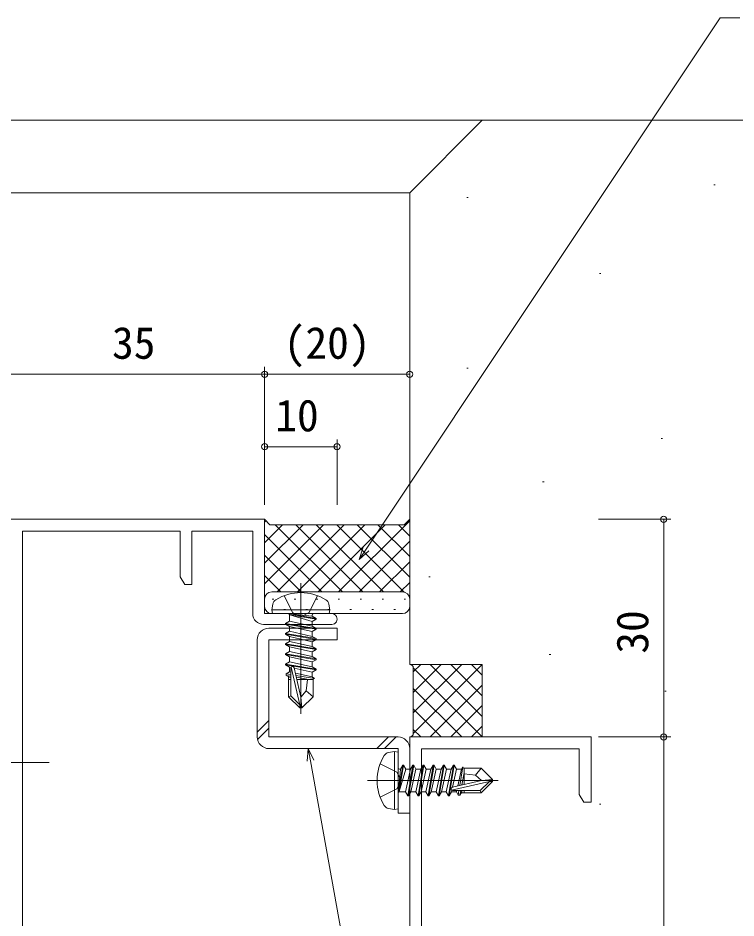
# Model space of a CAD drawing. Units: millimetres, scale not verified. Extents: x -567 to 567, y -403 to 403.
# Drawn here: x 333.3 to 432.2, y -70.4 to 53.7 of the extents above; entities that cross this region are included whole.
import ezdxf
from ezdxf.enums import TextEntityAlignment as Align

# ---------------------------------------------------------------- set-up
doc = ezdxf.new("R2010")
doc.units = ezdxf.units.MM
doc.header["$LTSCALE"] = 2
doc.linetypes.add('CHAIN2', pattern=[12, 9, -1, 1, -1])
doc.linetypes.add('DASHED3', pattern=[4, 3, -1])
for name, color, linetype, lineweight in [('0-1_USER1', 2, 'Continuous', 9), ('0-2_YKK_ZWAK', 4, 'Continuous', 9), ('0-3_YKK_11', 3, 'Continuous', 18), ('0-4_YKK_12', 3, 'Continuous', 9), ('0-6_YKK_D', 7, 'Continuous', 9), ('0-7_YSS_K', 6, 'Continuous', 9)]:
    doc.layers.add(name, color=color, linetype=linetype, lineweight=lineweight)
doc.styles.add('ＭＳ ゴシック', font='')
doc.styles.get('ＭＳ ゴシック').set_extended_font_data('MS Gothic')

msp = doc.modelspace()

# ---------------------------------------------------------------- linework, layer by layer
at = {"layer": '0-1_USER1'}
for p, q in [((397.274, 39.591), (208.774, 39.591)), ((387.274, 29.591), (208.774, 29.591))]:
    msp.add_line(p, q, dxfattribs=at)
at = {"layer": '0-2_YKK_ZWAK'}
for p, q in [((367.274, -15.409), (367.274, -26.409)), ((367.477, -15.612), (367.274, -15.815)), ((387.274, -15.614), (377.479, -25.409)), ((375.416, -16.159), (367.274, -24.3)), ((372.587, -16.159), (367.274, -21.472)), ((369.759, -16.159), (367.274, -18.643)), ((368.743, -16.159), (377.993, -25.409)), ((378.244, -16.159), (368.994, -25.409)), ((371.571, -16.159), (380.821, -25.409)), ((381.072, -16.159), (371.822, -25.409)), ((374.4, -16.159), (383.65, -25.409)), ((383.901, -16.159), (374.651, -25.409)), ((377.228, -16.159), (386.505, -25.436)), ((380.057, -16.159), (387.274, -23.376)), ((382.885, -16.159), (387.274, -20.548)), ((385.714, -16.159), (387.274, -17.719)), ((367.274, -17.518), (375.165, -25.409)), ((387.274, -18.442), (380.308, -25.409)), ((367.274, -20.347), (372.336, -25.409)), ((387.274, -21.271), (383.136, -25.409)), ((367.274, -23.175), (369.508, -25.409)), ((387.274, -24.099), (385.965, -25.409)), ((367.274, -26.004), (367.335, -26.065)), ((368.274, -25.409), (386.274, -25.409)), ((368.274, -25.409), (386.274, -25.409)), ((367.274, -27.409), (367.274, -26.409)), ((368.274, -27.909), (368.416, -27.106)), ((368.534, -26.409), (368.334, -26.409)), ((371.564, -26.409), (371.364, -26.409)), ((374.594, -26.409), (374.394, -26.409)), ((376.274, -27.909), (376.133, -27.106)), ((377.624, -26.409), (377.424, -26.409)), ((380.654, -26.409), (380.454, -26.409)), ((383.684, -26.409), (383.484, -26.409)), ((386.714, -26.409), (386.514, -26.409)), ((387.247, -26.177), (387.274, -26.204)), ((387.274, -26.409), (387.274, -27.409)), ((368.274, -27.909), (376.274, -27.909)), ((368.274, -27.909), (368.362, -28.409)), ((386.274, -28.409), (368.274, -28.409)), ((368.362, -28.409), (376.186, -28.409)), ((370.149, -27.824), (369.949, -27.824)), ((374.374, -29.059), (370.774, -28.459)), ((370.774, -28.459), (370.774, -28.559)), ((370.774, -28.459), (373.824, -28.741)), ((373.179, -27.824), (372.979, -27.824)), ((376.209, -27.824), (376.009, -27.824)), ((376.274, -27.909), (376.186, -28.409)), ((379.239, -27.824), (379.039, -27.824)), ((382.269, -27.824), (382.069, -27.824)), ((385.299, -27.824), (385.099, -27.824)), ((370.174, -29.759), (370.724, -29.441)), ((374.374, -30.459), (370.174, -29.759)), ((370.174, -29.759), (370.174, -29.859)), ((370.724, -28.609), (370.724, -29.441)), ((370.724, -29.441), (373.824, -30.141)), ((370.774, -28.559), (374.374, -29.159)), ((373.824, -29.476), (370.774, -28.559)), ((373.824, -28.609), (373.824, -28.741)), ((374.374, -29.059), (373.824, -28.741)), ((374.374, -29.159), (373.824, -29.476)), ((373.824, -29.476), (373.824, -30.141)), ((374.374, -29.059), (374.374, -29.159)), ((374.374, -29.059), (374.374, -29.159)), ((367.874, -30.409), (377.274, -30.409)), ((370.174, -29.859), (370.724, -30.176)), ((370.174, -29.859), (374.374, -30.559)), ((370.174, -31.159), (370.724, -30.841)), ((370.724, -30.176), (373.824, -30.876)), ((370.724, -30.176), (370.724, -30.841)), ((370.724, -30.841), (373.824, -31.541)), ((374.374, -30.459), (373.824, -30.141)), ((374.374, -30.559), (373.824, -30.876)), ((373.824, -30.876), (373.824, -31.541)), ((374.374, -30.459), (374.374, -30.559)), ((377.274, -32.009), (377.274, -30.409)), ((366.274, -45.409), (366.274, -32.009)), ((367.874, -32.009), (367.874, -45.409)), ((377.274, -32.009), (367.874, -32.009)), ((374.374, -31.859), (370.174, -31.159)), ((370.174, -31.159), (370.174, -31.259)), ((370.174, -31.259), (374.374, -31.959)), ((370.174, -32.559), (370.724, -32.241)), ((370.724, -31.576), (370.724, -32.241)), ((370.724, -32.241), (373.824, -32.941)), ((374.374, -31.859), (373.824, -31.541)), ((374.374, -31.959), (373.824, -32.276)), ((374.374, -31.859), (374.374, -31.959)), ((374.374, -33.259), (370.174, -32.559)), ((370.174, -32.559), (370.174, -32.659)), ((370.174, -32.659), (374.374, -33.359)), ((370.724, -32.976), (370.724, -33.641)), ((373.824, -32.276), (373.824, -32.941)), ((374.374, -33.259), (373.824, -32.941)), ((374.374, -33.359), (373.824, -33.676)), ((374.374, -33.259), (374.374, -33.359)), ((370.174, -33.959), (370.724, -33.641)), ((374.374, -34.659), (370.174, -33.959)), ((370.174, -33.959), (370.174, -34.059)), ((370.174, -34.059), (374.374, -34.759)), ((370.724, -33.641), (373.824, -34.341)), ((370.724, -34.376), (370.724, -35.041)), ((373.824, -33.676), (373.824, -34.341)), ((374.374, -34.659), (373.824, -34.341)), ((374.374, -34.659), (374.374, -34.759)), ((370.174, -35.359), (370.724, -35.041)), ((374.374, -36.059), (370.174, -35.359)), ((370.174, -35.359), (370.174, -35.459)), ((370.174, -35.459), (374.374, -36.159)), ((370.724, -35.041), (373.824, -35.741)), ((370.724, -35.776), (370.724, -36.441)), ((370.874, -35.957), (370.874, -39.735)), ((370.942, -35.786), (372.124, -40.985)), ((371.369, -35.922), (373.824, -36.476)), ((374.374, -34.759), (373.824, -35.076)), ((373.824, -35.076), (373.824, -35.741)), ((374.374, -36.059), (373.824, -35.741)), ((370.274, -36.701), (370.724, -36.441)), ((370.274, -36.701), (370.274, -36.917)), ((370.274, -36.701), (370.874, -36.8)), ((370.274, -36.917), (370.874, -37.033)), ((370.574, -37.09), (370.574, -39.859)), ((370.724, -36.441), (370.877, -36.476)), ((371.528, -36.623), (373.824, -37.141)), ((371.596, -36.919), (374.174, -37.343)), ((371.656, -37.185), (373.322, -37.509)), ((374.374, -36.159), (373.824, -36.476)), ((373.824, -36.476), (373.824, -37.141)), ((374.174, -37.343), (373.824, -37.141)), ((374.374, -36.059), (374.374, -36.159)), ((370.574, -37.509), (370.874, -37.509)), ((371.73, -37.509), (373.974, -37.509)), ((373.974, -37.438), (374.174, -37.343)), ((373.974, -37.438), (373.974, -39.859)), ((373.019, -39.058), (373.974, -39.859)), ((370.574, -39.859), (370.874, -39.735)), ((372.124, -41.409), (370.574, -39.859)), ((370.874, -39.735), (372.124, -40.985)), ((372.274, -39.902), (372.274, -41.409)), ((372.274, -39.902), (372.424, -41.409)), ((372.424, -41.409), (373.974, -39.859)), ((372.124, -40.985), (372.124, -41.409)), ((372.424, -41.409), (372.124, -41.409)), ((366.274, -44.756), (367.874, -43.156)), ((366.317, -45.775), (367.874, -44.218)), ((367.874, -45.409), (385.674, -45.409)), ((382.76, -47.009), (384.36, -45.409)), ((383.821, -47.009), (385.421, -45.409)), ((385.674, -47.009), (367.874, -47.009)), ((385.674, -55.909), (385.674, -47.009)), ((387.274, -47.009), (387.274, -55.909)), ((385.174, -47.409), (384.372, -47.55)), ((385.174, -55.409), (385.174, -47.409)), ((385.174, -47.409), (385.674, -47.497)), ((385.674, -55.321), (385.674, -47.497)), ((386.324, -49.309), (385.724, -52.909)), ((385.824, -52.909), (386.424, -49.309)), ((386.324, -49.309), (386.006, -49.859)), ((386.324, -49.309), (386.424, -49.309)), ((386.324, -49.309), (386.424, -49.309)), ((386.424, -49.309), (386.742, -49.859)), ((387.724, -49.309), (387.024, -53.509)), ((387.124, -53.509), (387.824, -49.309)), ((387.724, -49.309), (387.406, -49.859)), ((387.724, -49.309), (387.824, -49.309)), ((387.824, -49.309), (388.142, -49.859)), ((389.124, -49.309), (388.424, -53.509)), ((388.524, -53.509), (389.224, -49.309)), ((389.124, -49.309), (388.806, -49.859)), ((389.124, -49.309), (389.224, -49.309)), ((389.224, -49.309), (389.542, -49.859)), ((390.524, -49.309), (389.824, -53.509)), ((389.924, -53.509), (390.624, -49.309)), ((390.524, -49.309), (390.206, -49.859)), ((390.524, -49.309), (390.624, -49.309)), ((390.624, -49.309), (390.942, -49.859)), ((391.924, -49.309), (391.224, -53.509)), ((391.324, -53.509), (392.024, -49.309)), ((391.924, -49.309), (391.606, -49.859)), ((391.924, -49.309), (392.024, -49.309)), ((392.024, -49.309), (392.342, -49.859)), ((393.324, -49.309), (392.624, -53.509)), ((392.724, -53.509), (393.424, -49.309)), ((393.324, -49.309), (393.006, -49.859)), ((393.324, -49.309), (393.424, -49.309)), ((393.424, -49.309), (393.742, -49.859)), ((394.184, -52.087), (394.609, -49.509)), ((394.609, -49.509), (394.406, -49.859)), ((394.703, -49.709), (394.609, -49.509)), ((385.724, -52.909), (386.006, -49.859)), ((386.742, -49.859), (385.824, -52.909)), ((385.874, -49.859), (386.006, -49.859)), ((386.706, -52.959), (387.406, -49.859)), ((386.742, -49.859), (387.406, -49.859)), ((387.442, -52.959), (388.142, -49.859)), ((388.106, -52.959), (388.806, -49.859)), ((388.142, -49.859), (388.806, -49.859)), ((389.506, -52.959), (390.206, -49.859)), ((389.542, -49.859), (390.206, -49.859)), ((390.906, -52.959), (391.606, -49.859)), ((390.942, -49.859), (391.606, -49.859)), ((392.306, -52.959), (393.006, -49.859)), ((392.342, -49.859), (393.006, -49.859)), ((393.187, -52.314), (393.742, -49.859)), ((393.742, -49.859), (394.406, -49.859)), ((393.888, -52.154), (394.406, -49.859)), ((394.45, -52.027), (394.774, -50.36)), ((394.703, -49.709), (397.124, -49.709)), ((394.774, -51.953), (394.774, -49.709)), ((396.323, -50.664), (397.124, -49.709)), ((398.674, -51.259), (397.124, -49.709)), ((393.051, -52.741), (398.25, -51.559)), ((397, -52.809), (398.25, -51.559)), ((398.674, -51.559), (397.124, -53.109)), ((397.168, -51.409), (398.674, -51.259)), ((397.168, -51.409), (398.674, -51.409)), ((398.25, -51.559), (398.674, -51.559)), ((398.674, -51.259), (398.674, -51.559)), ((385.724, -52.909), (385.824, -52.909)), ((385.874, -52.959), (386.706, -52.959)), ((387.024, -53.509), (386.706, -52.959)), ((387.124, -53.509), (387.442, -52.959)), ((387.442, -52.959), (388.106, -52.959)), ((388.424, -53.509), (388.106, -52.959)), ((388.842, -52.959), (389.506, -52.959)), ((389.824, -53.509), (389.506, -52.959)), ((390.242, -52.959), (390.906, -52.959)), ((391.224, -53.509), (390.906, -52.959)), ((391.642, -52.959), (392.306, -52.959)), ((392.624, -53.509), (392.306, -52.959)), ((393.042, -52.959), (393.706, -52.959)), ((393.222, -52.809), (397, -52.809)), ((393.706, -52.959), (393.741, -52.806)), ((393.966, -53.409), (393.706, -52.959)), ((393.966, -53.409), (394.065, -52.809)), ((394.182, -53.409), (394.298, -52.809)), ((394.355, -53.109), (397.124, -53.109)), ((394.774, -53.109), (394.774, -52.809)), ((397.124, -53.109), (397, -52.809)), ((387.024, -53.509), (387.124, -53.509)), ((388.424, -53.509), (388.524, -53.509)), ((389.824, -53.509), (389.924, -53.509)), ((391.224, -53.509), (391.324, -53.509)), ((392.624, -53.509), (392.724, -53.509)), ((393.966, -53.409), (394.182, -53.409)), ((385.174, -55.409), (384.372, -55.267)), ((385.174, -55.409), (385.674, -55.321)), ((385.674, -55.909), (387.274, -55.909))]:
    msp.add_line(p, q, dxfattribs=at)
at = {"layer": '0-2_YKK_ZWAK', "linetype": 'CHAIN2'}
for p, q in [((372.274, -24.209), (372.274, -42.519)), ((337.589, -48.909), (326.959, -48.909)), ((381.474, -51.409), (399.784, -51.409))]:
    msp.add_line(p, q, dxfattribs=at)
at = {"layer": '0-2_YKK_ZWAK'}
for points in [[(387.274, -26.409), (387.274, -15.409), (386.524, -16.159), (368.024, -16.159), (367.274, -15.409)], [(367.274, -15.409), (368.024, -16.159), (386.524, -16.159), (387.274, -15.409)], [(370.174, -31.259), (370.724, -31.576), (373.824, -32.276)], [(370.174, -32.659), (370.724, -32.976), (373.824, -33.676)], [(370.174, -34.059), (370.724, -34.376), (373.824, -35.076)], [(370.174, -35.459), (370.724, -35.776), (370.916, -35.82)], [(371.364, -35.902), (372.274, -39.902), (373.019, -39.058), (373.174, -37.509)], [(370.274, -36.917), (370.724, -37.176), (370.874, -37.21)], [(388.524, -53.509), (388.842, -52.959), (389.542, -49.859)], [(389.924, -53.509), (390.242, -52.959), (390.942, -49.859)], [(391.324, -53.509), (391.642, -52.959), (392.342, -49.859)], [(393.167, -52.318), (397.168, -51.409), (396.323, -50.664), (394.774, -50.509)], [(392.724, -53.509), (393.042, -52.959), (393.085, -52.767)], [(394.182, -53.409), (394.442, -52.959), (394.475, -52.809)]]:
    msp.add_lwpolyline(points, dxfattribs=at)
at = {"layer": '0-2_YKK_ZWAK', "linetype": 'DASHED3'}
for points in [[(369.974, -25.929), (371.129, -28.246), (372.274, -28.855)], [(374.574, -25.929), (373.419, -28.246), (372.274, -28.855)], [(383.195, -49.109), (385.511, -50.264), (386.12, -51.409)], [(383.195, -53.709), (385.511, -52.554), (386.12, -51.409)]]:
    msp.add_lwpolyline(points, dxfattribs=at)
at = {"layer": '0-2_YKK_ZWAK'}
for centre, radius, start, end in [((368.274, -26.409), 1, 90, 180), ((368.274, -26.409), 1, 90, 180), ((372.274, -32.009), 6.5, 57.94412, 122.05588), ((386.274, -26.409), 1, 0, 90), ((386.274, -26.409), 1, 0, 90), ((369.302, -27.263), 0.9, 122.05588, 170), ((375.246, -27.263), 0.9, 10, 57.94412), ((368.274, -27.409), 1, 180, 270), ((370.524, -28.609), 0.2, 0, 90), ((374.024, -28.609), 0.2, 90, 180), ((386.274, -27.409), 1, 270, 0), ((367.874, -32.009), 1.6, 90, 180), ((371.122, -35.957), 0.248, 12.80904, 180), ((367.874, -45.409), 1.6, 180, 270), ((385.674, -47.009), 1.6, 0, 90), ((389.274, -51.409), 6.5, 147.94412, 212.05588), ((384.528, -48.437), 0.9, 100, 147.94412), ((385.874, -49.659), 0.2, 180, 270), ((385.874, -53.159), 0.2, 90, 180), ((393.222, -52.56), 0.248, 102.80904, 270), ((384.528, -54.381), 0.9, 212.05588, 260)]:
    msp.add_arc(centre, radius, start, end, dxfattribs=at)
at = {"layer": '0-3_YKK_11'}
for p in [(387.274, 29.591), (457.274, 39.591)]:
    msp.add_line(p, (397.274, 39.591), dxfattribs=at)
msp.add_lwpolyline([(397.274, -45.409), (397.274, -35.409), (387.274, -35.409), (387.274, 29.591)], dxfattribs=at)
at = {"layer": '0-4_YKK_12'}
for p, q in [((429.184, 30.668), (429.384, 30.668)), ((395.13, 28.935), (395.33, 28.935)), ((413.42, 18.484), (413.62, 18.484)), ((395.13, 5.419), (395.33, 5.419)), ((421.91, -4.259), (422.11, -4.259)), ((405.581, -10.258), (405.781, -10.258)), ((389.904, -23.323), (390.104, -23.323)), ((406.505, -34.045), (406.705, -34.045)), ((387.774, -42.095), (394.46, -35.409)), ((387.774, -39.267), (391.632, -35.409)), ((387.774, -36.438), (388.803, -35.409)), ((387.774, -44.924), (397.274, -35.424)), ((397.274, -45.394), (387.774, -35.894)), ((387.774, -35.909), (387.774, -44.909)), ((397.274, -42.566), (390.117, -35.409)), ((397.274, -39.737), (392.946, -35.409)), ((397.274, -36.909), (395.774, -35.409)), ((390.117, -45.409), (397.274, -38.252)), ((394.46, -45.409), (387.774, -38.723)), ((422.432, -39.099), (422.632, -39.099)), ((391.632, -45.409), (387.774, -41.551)), ((392.946, -45.409), (397.274, -41.08)), ((388.803, -45.409), (387.774, -44.379)), ((395.774, -45.409), (397.274, -43.909)), ((413.42, -54.677), (413.62, -54.677))]:
    msp.add_line(p, q, dxfattribs=at)
for centre, start, end in [((387.274, -35.909), 0, 90), ((387.274, -44.909), 270, 0)]:
    msp.add_arc(centre, 0.5, start, end, dxfattribs=at)
at = {"layer": '0-6_YKK_D'}
msp.add_line((367.144, -29.909), (376.524, -29.909), dxfattribs=at)
for points in [[(376.524, -28.409), (367.274, -28.409), (367.274, -15.409), (332.274, -15.409), (332.274, -20.909), (331.274, -20.909), (331.274, -21.909), (332.274, -21.909), (332.274, -69.679), (318.374, -69.679), (318.374, -67.409), (316.074, -67.409), (316.074, -68.209), (317.174, -68.209), (317.174, -69.679), (311.904, -69.679), (311.904, -68.209), (313.074, -68.209), (313.074, -67.409), (310.274, -67.409), (310.274, -71.309)], [(333.904, -83.779), (333.904, -17.039), (355.644, -17.039), (355.644, -23.318), (356.274, -24.409), (357.274, -24.409), (357.274, -17.039), (365.644, -17.039), (365.644, -28.409)], [(387.274, -96.08), (387.274, -45.41), (412.274, -45.41), (412.274, -54.41), (411.274, -54.41)], [(388.904, -47.04), (388.904, -113.78)], [(411.274, -54.41), (410.644, -53.319), (410.644, -47.04), (388.904, -47.04)]]:
    msp.add_lwpolyline(points, dxfattribs=at)
for centre, radius, start, end in [((367.144, -28.409), 1.5, 180.00001, 269.99999), ((376.524, -29.159), 0.75, 269.99999, 90.00001)]:
    msp.add_arc(centre, radius, start, end, dxfattribs=at)
at = {"layer": '0-7_YSS_K'}
for p, q in [((367.274, -13.409), (367.274, 5.591)), ((367.274, -13.409), (367.274, 5.591)), ((387.274, -13.409), (387.274, 5.591)), ((332.274, 4.591), (367.274, 4.591)), ((367.274, 4.591), (387.274, 4.591)), ((367.274, -13.409), (367.274, -4.409)), ((377.274, -13.409), (377.274, -4.409)), ((367.274, -5.409), (377.274, -5.409)), ((413.274, -15.409), (423.274, -15.409)), ((422.274, -15.409), (422.274, -45.409)), ((413.274, -45.409), (423.274, -45.409)), ((413.274, -45.41), (423.274, -45.41)), ((422.274, -45.41), (422.274, -115.41))]:
    msp.add_line(p, q, dxfattribs=at)
for points in [[(380.315, -20.937), (381.258, -19.523), (430.07, 53.681), (432.77, 53.681)], [(381.637, -19.775), (380.315, -20.937), (380.879, -19.27)], [(373.154, -48.763), (373.302, -47.009), (374.051, -48.602)], [(373.302, -47.009), (373.603, -48.682), (402.752, -211.017), (405.452, -211.017)]]:
    msp.add_lwpolyline(points, dxfattribs=at)
for centre in [(367.274, 4.591), (367.274, 4.591), (387.274, 4.591), (367.274, -5.409), (377.274, -5.409), (422.274, -15.409), (422.274, -45.409), (422.274, -45.41)]:
    msp.add_circle(centre, 0.425, dxfattribs=at)

# ---------------------------------------------------------------- texts
at = {"layer": '0-7_YSS_K', "style": 'ＭＳ ゴシック'}
for s, p in [('(20)', (369.914, 5.391)), ('35', (346.254, 5.391)), ('10', (368.754, -4.609))]:
    msp.add_text(s, height=4.399, dxfattribs=at).set_placement(p, align=Align.BOTTOM_LEFT)
msp.add_text('30', height=4.399, rotation=90, dxfattribs=at).set_placement((421.474, -33.929), align=Align.BOTTOM_LEFT)

doc.saveas('drawing.dxf')
